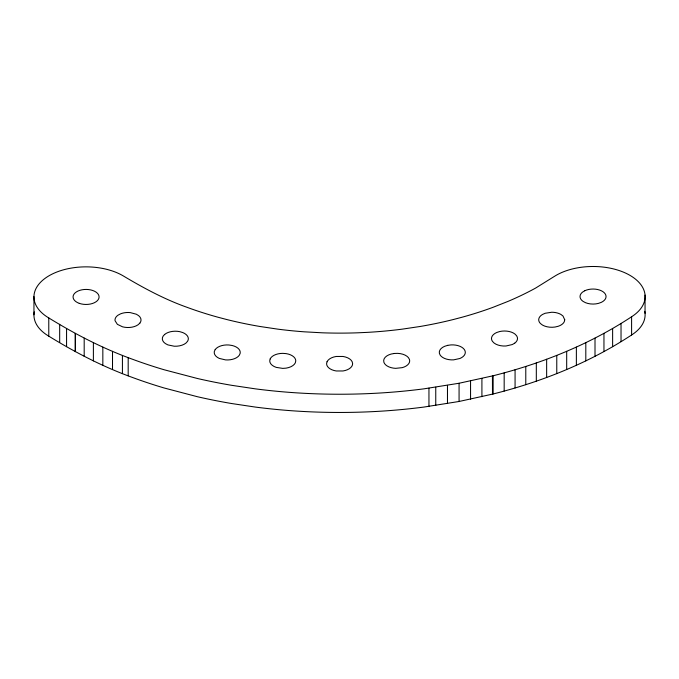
<?xml version="1.0" encoding="UTF-8"?>
<svg xmlns="http://www.w3.org/2000/svg" width="679" height="679" viewBox="0 0 679 679"><rect width="100%" height="100%" fill="white"/><g stroke="black" fill="none" stroke-linecap="round" stroke-linejoin="round"><path stroke-width="1.02" d="M48.778 317.933C75.335 334.289 103.166 348.666 132.549 359.267A384 221.702 0 0 0 164.131 369.758L197.292 378.466A384 221.702 0 0 0 231.734 385.324L255.253 388.838A384 221.702 0 0 0 291.13 392.479C323.391 394.822 355.813 394.822 388.065 392.479A384 221.702 0 0 0 423.951 388.838L459.072 383.253L493.115 375.767C541.961 363.477 589.431 344.542 631.597 316.762A52.079 30.063 0 0 0 628.033 274.291A52.079 30.063 0 0 0 554.471 276.345L535.646 288.057A284.161 164.063 0 0 1 508.07 301.366L493.243 307.231A284.161 164.063 0 0 1 461.813 317.297L453.631 319.444A284.161 164.063 0 0 1 419.851 326.523L402.443 329.12A284.161 164.063 0 0 1 366.957 332.387L357.994 332.795A284.161 164.063 0 0 1 322.058 332.795L304.158 331.81A284.161 164.063 0 0 1 277.609 329.12L260.201 326.523A284.161 164.063 0 0 1 226.421 319.444L218.239 317.297A284.161 164.063 0 0 1 186.81 307.231C164.471 299.286 143.566 288.023 123.272 275.912A52.079 30.063 0 0 0 49.626 275.419A52.079 30.063 0 0 0 48.778 317.933L48.778 336.156C75.335 352.511 103.166 366.889 132.549 377.49A384 221.702 0 0 0 164.131 387.981L197.292 396.689A384 221.702 0 0 0 231.734 403.547L255.253 407.061A384 221.702 0 0 0 291.13 410.702C323.391 413.044 355.813 413.044 388.065 410.702A384 221.702 0 0 0 423.951 407.061L459.072 401.476L493.115 393.99C541.961 381.7 589.431 362.764 631.597 334.985A52.079 30.063 0 0 0 644.77 311.364M645.05 295.102L645.05 313.325M631.597 316.762L631.597 334.985M621.03 323.382L621.03 341.605M612.628 328.449L612.628 346.672M603.954 333.355L603.954 351.578M595.008 338.108L595.008 356.331M585.807 342.683L585.807 360.905M576.369 347.096L576.369 365.319M566.685 351.332L566.685 369.554M556.772 355.389L556.772 373.611M546.646 359.267L546.646 377.49M536.317 362.951L536.317 381.174M525.784 366.448L525.784 384.67M515.072 369.758L515.072 387.981M504.174 372.864L504.174 391.087M493.115 375.767L493.115 393.99M492.504 375.911L492.504 394.134L492.445 375.962M481.912 378.466L481.912 396.689M470.555 380.961L470.555 399.184M459.072 383.253L459.072 401.476M447.469 385.324L447.469 403.547M435.757 387.191L435.757 405.414M428.95 388.142L428.95 406.365M128.187 357.595L128.187 375.818M122.424 355.389L122.424 373.611M112.51 351.332L112.51 369.554M102.835 347.096L102.835 365.319M93.388 342.683L93.388 360.905M84.188 338.108L84.188 356.331M75.386 333.431L75.386 351.654M75.25 333.355L75.25 351.578M66.567 328.449L66.567 346.672M59.676 324.299L59.676 342.522M33.95 296.57L33.95 314.793M48.778 336.156A52.079 30.063 0 0 1 34.264 311.848M270.174 358.928L269.733 360.872A13.02 7.52 0 0 0 276.243 367.381L282.753 368.391L286.122 368.137A13.02 7.52 0 0 0 295.323 362.824L295.772 360.872A13.02 7.52 0 0 0 286.122 353.615L282.753 353.36A13.02 7.52 0 0 0 270.174 358.928M327.032 361.771L326.591 363.715A13.02 7.52 0 0 0 336.241 370.972L342.98 370.972A13.02 7.52 0 0 0 352.63 363.715L352.189 361.771A13.02 7.52 0 0 0 342.98 356.458L336.241 356.458A13.02 7.52 0 0 0 327.032 361.771M564.733 319.767L564.283 321.71A13.02 7.52 0 0 1 558.214 326.276L555.082 327.023A13.02 7.52 0 0 1 542.504 325.08L540.433 323.527A13.02 7.52 0 0 1 542.504 314.453L545.203 313.257L551.713 312.247A13.02 7.52 0 0 1 560.922 314.453L562.984 316.007L564.733 319.767M215.192 349.583L214.318 351.476A13.02 7.52 0 0 0 219.317 358.419L225.555 359.904A13.02 7.52 0 0 0 239.263 355.312L240.137 353.419A13.02 7.52 0 0 0 232.193 345.501L228.908 344.991A13.02 7.52 0 0 0 215.192 349.583M164.657 334.433L163.087 336.173A13.02 7.52 0 0 0 165.379 343.574L167.883 344.898L174.223 346.222A13.02 7.52 0 0 0 186.012 343.031L187.574 341.282A13.02 7.52 0 0 0 182.778 332.566L179.765 331.658A13.02 7.52 0 0 0 164.657 334.433M139.84 323.153L138.024 324.808A13.02 7.52 0 0 1 122.568 326.828L117.382 324.341L115.048 320.692A13.02 7.52 0 0 1 118.01 315.2L120.506 313.868A13.02 7.52 0 0 1 130.224 312.595L136.343 314.224L138.652 315.667A13.02 7.52 0 0 1 139.84 323.153M584.763 290.748L582.446 292.182A13.02 7.52 0 0 0 582.981 301.332L585.468 302.673A13.02 7.52 0 0 0 598.42 303.394L601.305 302.359A13.02 7.52 0 0 0 603.088 291.775A13.02 7.52 0 0 0 584.763 290.748M514.707 343.192L512.263 344.559L505.991 345.993A13.02 7.52 0 0 1 494.049 343.005L492.394 341.291A13.02 7.52 0 0 1 496.748 332.489L499.719 331.53A13.02 7.52 0 0 1 514.962 334.043L516.609 335.757A13.02 7.52 0 0 1 514.707 343.192M447.682 345.356L444.686 346.29A13.02 7.52 0 0 0 439.347 353.139L440.128 355.049A13.02 7.52 0 0 0 453.614 359.862L459.912 358.487A13.02 7.52 0 0 0 464.47 349.719A13.02 7.52 0 0 0 450.992 344.907L447.682 345.356M394.321 353.462L391.087 354.065A13.02 7.52 0 0 0 383.694 360.252L383.864 362.213A13.02 7.52 0 0 0 395.636 368.349L402.265 367.645A13.02 7.52 0 0 0 409.479 359.497L408.427 357.629A13.02 7.52 0 0 0 397.707 353.36L394.321 353.462M79.273 303.352A13.02 7.52 0 0 0 99.083 297.13A13.02 7.52 0 0 0 79.842 290.34A13.02 7.52 0 0 0 79.273 303.352"/></g></svg>
